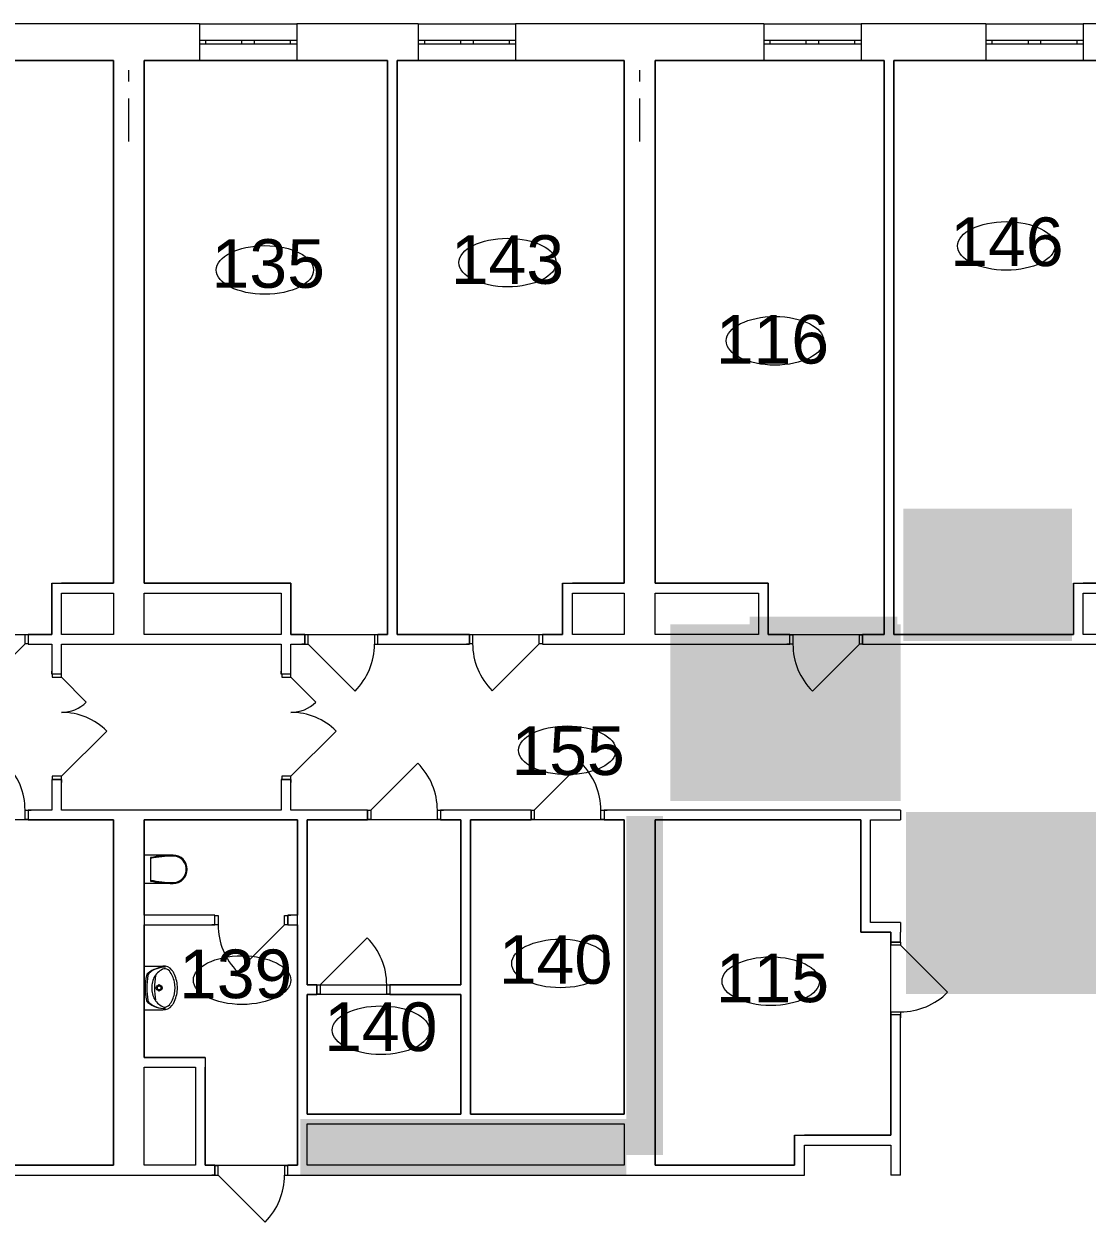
# Model space of a CAD drawing. Header units: millimetres. Extents: x 69565 to 169164, y 19942 to 91237.
# Drawn here: x 93493 to 106604, y 34494 to 49274 of the extents above; entities that cross this region are included whole.
import ezdxf

# ---------------------------------------------------------------- set-up
doc = ezdxf.new("R2010")
doc.units = ezdxf.units.MM
doc.header["$MEASUREMENT"] = 0
doc.linetypes.add('Штрих-Штриховая', pattern=[1093.611073, 529.166651, -211.666656, 141.111112, -211.666656])
doc.layers.add('AI_DOORS', color=1, linetype='Continuous')
doc.layers.add('AI_WALLS', color=9, linetype='Continuous')
doc.layers.add('Новый_Новый_0_Ном._пера__255_Ном._пера__255', color=255, linetype='Continuous', lineweight=18)
doc.layers.add('Новый_Новый_0_Ном._пера__7_Ном._пера__7', color=7, linetype='Continuous', lineweight=18)
doc.styles.add('СГЕНЕРИР_СТИЛЬ_1', font='Arial.ttf')

msp = doc.modelspace()

# ---------------------------------------------------------------- hatches: boundary and pattern name
at = {"layer": 'AI_DOORS'}
h = msp.add_hatch(color=1, dxfattribs=at)
h.dxf.hatch_style = 1
h.paths.add_polyline_path([(104336.9, 43295.1), (106417.6, 43295.1), (106417.6, 41660.8), (104336.9, 41660.8)])
h = msp.add_hatch(color=1, dxfattribs=at)
h.dxf.hatch_style = 1
h.paths.add_polyline_path([(101464.4, 41865.9), (104305.8, 41865.9), (104305.8, 39690), (101464.4, 39690)])
h = msp.add_hatch(color=1, dxfattribs=at)
h.dxf.hatch_style = 1
h.paths.add_polyline_path([(102443.2, 41961.7), (104263.8, 41961.7), (104263.8, 39916.6), (102443.2, 39916.6)])
h = msp.add_hatch(color=1, dxfattribs=at)
h.dxf.hatch_style = 1
h.paths.add_polyline_path([(104372, 39551.8), (107348.7, 39551.8), (107348.7, 37308.9), (104372, 37308.9)])
at = {"layer": 'AI_WALLS'}
h = msp.add_hatch(color=9, dxfattribs=at)
h.dxf.hatch_style = 1
h.paths.add_polyline_path([(100922.5, 39503.1), (101374.5, 39503.1), (101374.5, 35321.6), (100922.5, 35321.6)])
h = msp.add_hatch(color=9, dxfattribs=at)
h.dxf.hatch_style = 1
h.paths.add_polyline_path([(96900.9, 35765.2), (100921.4, 35765.2), (100921.4, 35064.5), (96900.9, 35064.5)])

# ---------------------------------------------------------------- linework, layer by layer
at = {"layer": 'Новый_Новый_0_Ном._пера__255_Ном._пера__255', "color": 255, "linetype": 'Continuous', "lineweight": 18, "flags": 128}
for points in [[(90776.3, 48823.8), (90776.3, 44379.5), (92396.3, 44379.5), (92396.3, 41743.8), (93836.3, 41743.8), (93836.3, 42373.8), (94596.3, 42373.8), (94596.3, 48823.8)], [(94976.3, 48823.8), (94976.3, 42373.8), (96786, 42373.8), (96786, 41743.8), (97975.8, 41743.8), (97975.8, 48823.8)], [(98095.8, 48823.8), (98095.8, 41743.8), (100136.3, 41743.8), (100136.3, 42373.8), (100896.3, 42373.8), (100896.3, 48823.8)], [(104101.5, 41743.8), (104101.5, 48823.8), (101276.3, 48823.8), (101276.3, 42373.8), (102671, 42373.8), (102671, 41743.8)], [(107196.3, 42373.8), (107196.3, 45803.8), (107196.3, 48823.8), (104221.5, 48823.8), (104221.5, 41743.8), (106436.3, 41743.8), (106436.3, 42373.8)], [(90776.3, 39453.8), (90776.3, 35823.8), (92086.3, 35823.8), (92086.3, 35193.8), (94596.3, 35193.8), (94596.3, 39453.8)], [(94976.3, 39453.8), (94976.3, 36524.6), (95726.3, 36524.6), (95726.3, 35193.8), (96866.3, 35193.8), (96866.3, 39453.8)], [(98881.3, 37421.2), (98881.3, 39453.8), (96986.3, 39453.8), (96986.3, 37421.2)], [(99001.3, 39453.8), (99001.3, 35823.8), (100896.3, 35823.8), (100896.3, 39453.8)], [(101276.3, 39453.8), (101276.3, 35193.8), (102997.3, 35193.8), (102997.3, 35563.8), (104184, 35563.8), (104184, 38068.2), (103814, 38068.2), (103814, 39453.8)], [(96986.3, 37301.2), (96986.3, 35823.8), (98881.3, 35823.8), (98881.3, 37301.2)]]:
    msp.add_lwpolyline(points, close=True, dxfattribs=at)
at = {"layer": 'Новый_Новый_0_Ном._пера__7_Ном._пера__7', "color": 7, "linetype": 'Continuous', "lineweight": 18}
for p, q in [((95656.3, 49273.8), (95656.3, 49073.8)), ((95656.3, 49273.8), (96856.3, 49273.8)), ((95656.3, 49273.8), (95656.3, 49073.8)), ((96856.3, 49273.8), (96856.3, 49073.8)), ((96856.3, 49273.8), (96856.3, 49073.8)), ((98356.3, 49273.8), (98356.3, 49073.8)), ((98356.3, 49273.8), (99556.3, 49273.8)), ((98356.3, 49273.8), (98356.3, 49073.8)), ((99556.3, 49273.8), (99556.3, 49073.8)), ((99556.3, 49273.8), (99556.3, 49073.8)), ((102616.3, 49273.8), (102616.3, 49073.8)), ((102616.3, 49273.8), (103816.3, 49273.8)), ((102616.3, 49273.8), (102616.3, 49073.8)), ((103816.3, 49273.8), (103816.3, 49073.8)), ((103816.3, 49273.8), (103816.3, 49073.8)), ((105356.3, 49273.8), (105356.3, 49073.8)), ((105356.3, 49273.8), (106556.3, 49273.8)), ((105356.3, 49273.8), (105356.3, 49073.8)), ((106556.3, 49273.8), (106556.3, 49073.8)), ((106556.3, 49273.8), (106556.3, 49073.8)), ((95656.3, 49073.8), (95656.3, 49023.8)), ((95656.3, 49073.8), (95731.3, 49073.8)), ((95656.3, 49073.8), (95656.3, 49023.8)), ((95656.3, 49073.8), (95656.3, 49023.8)), ((95731.3, 49073.8), (95731.3, 49023.8)), ((95731.3, 49073.8), (96181.3, 49073.8)), ((96181.3, 49023.8), (96181.3, 49073.8)), ((96181.3, 49073.8), (96256.3, 49073.8)), ((96256.3, 49073.8), (96331.3, 49073.8)), ((96331.3, 49073.8), (96331.3, 49023.8)), ((96331.3, 49073.8), (96781.3, 49073.8)), ((96781.3, 49023.8), (96781.3, 49073.8)), ((96781.3, 49073.8), (96856.3, 49073.8)), ((96856.3, 49073.8), (96856.3, 49023.8)), ((96856.3, 49073.8), (96856.3, 49023.8)), ((96856.3, 49073.8), (96856.3, 49023.8)), ((98356.3, 49073.8), (98356.3, 49023.8)), ((98356.3, 49073.8), (98431.3, 49073.8)), ((98356.3, 49073.8), (98356.3, 49023.8)), ((98356.3, 49073.8), (98356.3, 49023.8)), ((98431.3, 49073.8), (98431.3, 49023.8)), ((98431.3, 49073.8), (98881.3, 49073.8)), ((98881.3, 49023.8), (98881.3, 49073.8)), ((98881.3, 49073.8), (98956.3, 49073.8)), ((98956.3, 49073.8), (99031.3, 49073.8)), ((99031.3, 49073.8), (99031.3, 49023.8)), ((99031.3, 49073.8), (99481.3, 49073.8)), ((99481.3, 49023.8), (99481.3, 49073.8)), ((99481.3, 49073.8), (99556.3, 49073.8)), ((99556.3, 49073.8), (99556.3, 49023.8)), ((99556.3, 49073.8), (99556.3, 49023.8)), ((99556.3, 49073.8), (99556.3, 49023.8)), ((102616.3, 49073.8), (102616.3, 49023.8)), ((102616.3, 49073.8), (102691.3, 49073.8)), ((102616.3, 49073.8), (102616.3, 49023.8)), ((102616.3, 49073.8), (102616.3, 49023.8)), ((102691.3, 49073.8), (102691.3, 49023.8)), ((102691.3, 49073.8), (103141.3, 49073.8)), ((103141.3, 49023.8), (103141.3, 49073.8)), ((103141.3, 49073.8), (103216.3, 49073.8)), ((103216.3, 49073.8), (103291.3, 49073.8)), ((103291.3, 49073.8), (103291.3, 49023.8)), ((103291.3, 49073.8), (103741.3, 49073.8)), ((103741.3, 49023.8), (103741.3, 49073.8)), ((103741.3, 49073.8), (103816.3, 49073.8)), ((103816.3, 49073.8), (103816.3, 49023.8)), ((103816.3, 49073.8), (103816.3, 49023.8)), ((103816.3, 49073.8), (103816.3, 49023.8)), ((105356.3, 49073.8), (105356.3, 49023.8)), ((105356.3, 49073.8), (105431.3, 49073.8)), ((105356.3, 49073.8), (105356.3, 49023.8)), ((105356.3, 49073.8), (105356.3, 49023.8)), ((105431.3, 49073.8), (105431.3, 49023.8)), ((105431.3, 49073.8), (105881.3, 49073.8)), ((105881.3, 49023.8), (105881.3, 49073.8)), ((105881.3, 49073.8), (105956.3, 49073.8)), ((105956.3, 49073.8), (106031.3, 49073.8)), ((106031.3, 49073.8), (106031.3, 49023.8)), ((106031.3, 49073.8), (106481.3, 49073.8)), ((106481.3, 49023.8), (106481.3, 49073.8)), ((106481.3, 49073.8), (106556.3, 49073.8)), ((106556.3, 49073.8), (106556.3, 49023.8)), ((106556.3, 49073.8), (106556.3, 49023.8)), ((106556.3, 49073.8), (106556.3, 49023.8)), ((95656.3, 49023.8), (95656.3, 48823.8)), ((95731.3, 49023.8), (95656.3, 49023.8)), ((95656.3, 49023.8), (95656.3, 48823.8)), ((96181.3, 49023.8), (95731.3, 49023.8)), ((96256.3, 49023.8), (96181.3, 49023.8)), ((96331.3, 49023.8), (96256.3, 49023.8)), ((96781.3, 49023.8), (96331.3, 49023.8)), ((96856.3, 49023.8), (96781.3, 49023.8)), ((96856.3, 49023.8), (96856.3, 48823.8)), ((96856.3, 49023.8), (96856.3, 48823.8)), ((98356.3, 49023.8), (98356.3, 48823.8)), ((98431.3, 49023.8), (98356.3, 49023.8)), ((98356.3, 49023.8), (98356.3, 48823.8)), ((98881.3, 49023.8), (98431.3, 49023.8)), ((98956.3, 49023.8), (98881.3, 49023.8)), ((99031.3, 49023.8), (98956.3, 49023.8)), ((99481.3, 49023.8), (99031.3, 49023.8)), ((99556.3, 49023.8), (99481.3, 49023.8)), ((99556.3, 49023.8), (99556.3, 48823.8)), ((99556.3, 49023.8), (99556.3, 48823.8)), ((102616.3, 49023.8), (102616.3, 48823.8)), ((102691.3, 49023.8), (102616.3, 49023.8)), ((102616.3, 49023.8), (102616.3, 48823.8)), ((103141.3, 49023.8), (102691.3, 49023.8)), ((103216.3, 49023.8), (103141.3, 49023.8)), ((103291.3, 49023.8), (103216.3, 49023.8)), ((103741.3, 49023.8), (103291.3, 49023.8)), ((103816.3, 49023.8), (103741.3, 49023.8)), ((103816.3, 49023.8), (103816.3, 48823.8)), ((103816.3, 49023.8), (103816.3, 48823.8)), ((105356.3, 49023.8), (105356.3, 48823.8)), ((105431.3, 49023.8), (105356.3, 49023.8)), ((105356.3, 49023.8), (105356.3, 48823.8)), ((105881.3, 49023.8), (105431.3, 49023.8)), ((105956.3, 49023.8), (105881.3, 49023.8)), ((106031.3, 49023.8), (105956.3, 49023.8)), ((106481.3, 49023.8), (106031.3, 49023.8)), ((106556.3, 49023.8), (106481.3, 49023.8)), ((106556.3, 49023.8), (106556.3, 48823.8)), ((106556.3, 49023.8), (106556.3, 48823.8)), ((95656.3, 48823.8), (96856.3, 48823.8)), ((98356.3, 48823.8), (99556.3, 48823.8)), ((102616.3, 48823.8), (103816.3, 48823.8)), ((105356.3, 48823.8), (106556.3, 48823.8)), ((93506.3, 41628.8), (93506.3, 41743.8)), ((93506.3, 41743.8), (93546.3, 41743.8)), ((93546.3, 41743.8), (93583.3, 41743.8)), ((93546.3, 41743.8), (93546.3, 41628.8)), ((93546.3, 41743.8), (93546.3, 41628.8)), ((93546.3, 41743.8), (93546.3, 41628.8)), ((93546.3, 41743.8), (93546.3, 41628.8)), ((93546.3, 41743.8), (93583.3, 41743.8)), ((93546.3, 41743.8), (93583.3, 41743.8)), ((96955.8, 41743.8), (96918.8, 41743.8)), ((96955.8, 41743.8), (96918.8, 41743.8)), ((96955.8, 41743.8), (96918.8, 41743.8)), ((96955.8, 41738.8), (96955.8, 41743.8)), ((96955.8, 41738.8), (96955.8, 41743.8)), ((96955.8, 41738.8), (96955.8, 41743.8)), ((96955.8, 41623.8), (96955.8, 41738.8)), ((96995.8, 41738.8), (96955.8, 41738.8)), ((96955.8, 41738.8), (96955.8, 41623.8)), ((96955.8, 41623.8), (96955.8, 41738.8)), ((96955.8, 41623.8), (96955.8, 41738.8)), ((96995.8, 41623.8), (96995.8, 41738.8)), ((97855.8, 41738.8), (97815.8, 41738.8)), ((97815.8, 41738.8), (97815.8, 41623.8)), ((97855.8, 41743.8), (97892.8, 41743.8)), ((97855.8, 41738.8), (97855.8, 41743.8)), ((97855.8, 41738.8), (97855.8, 41743.8)), ((97855.8, 41738.8), (97855.8, 41743.8)), ((97855.8, 41743.8), (97892.8, 41743.8)), ((97855.8, 41743.8), (97892.8, 41743.8)), ((97855.8, 41623.8), (97855.8, 41738.8)), ((97855.8, 41623.8), (97855.8, 41738.8)), ((97855.8, 41623.8), (97855.8, 41738.8)), ((97855.8, 41623.8), (97855.8, 41738.8)), ((98986.3, 41743.8), (98949.3, 41743.8)), ((98986.3, 41743.8), (98949.3, 41743.8)), ((98986.3, 41743.8), (98949.3, 41743.8)), ((98986.3, 41743.8), (98986.3, 41628.8)), ((98986.3, 41743.8), (99026.3, 41743.8)), ((98986.3, 41628.8), (98986.3, 41743.8)), ((98986.3, 41743.8), (98986.3, 41628.8)), ((98986.3, 41743.8), (98986.3, 41628.8)), ((99026.3, 41743.8), (99026.3, 41628.8)), ((99846.3, 41628.8), (99846.3, 41743.8)), ((99846.3, 41743.8), (99886.3, 41743.8)), ((99886.3, 41743.8), (99923.3, 41743.8)), ((99886.3, 41743.8), (99886.3, 41628.8)), ((99886.3, 41743.8), (99886.3, 41628.8)), ((99886.3, 41743.8), (99886.3, 41628.8)), ((99886.3, 41743.8), (99886.3, 41628.8)), ((99886.3, 41743.8), (99923.3, 41743.8)), ((99886.3, 41743.8), (99923.3, 41743.8)), ((102936.3, 41743.8), (102899.3, 41743.8)), ((102936.3, 41743.8), (102899.3, 41743.8)), ((102936.3, 41743.8), (102899.3, 41743.8)), ((102936.3, 41738.8), (102936.3, 41743.8)), ((102936.3, 41738.8), (102936.3, 41743.8)), ((102936.3, 41738.8), (102936.3, 41743.8)), ((102936.3, 41623.8), (102936.3, 41738.8)), ((102936.3, 41738.8), (102976.3, 41738.8)), ((102936.3, 41623.8), (102936.3, 41738.8)), ((102936.3, 41623.8), (102936.3, 41738.8)), ((102936.3, 41623.8), (102936.3, 41738.8)), ((102976.3, 41738.8), (102976.3, 41623.8)), ((103796.3, 41623.8), (103796.3, 41738.8)), ((103796.3, 41738.8), (103836.3, 41738.8)), ((103836.3, 41743.8), (103873.3, 41743.8)), ((103836.3, 41738.8), (103836.3, 41743.8)), ((103836.3, 41738.8), (103836.3, 41743.8)), ((103836.3, 41738.8), (103836.3, 41743.8)), ((103836.3, 41743.8), (103873.3, 41743.8)), ((103836.3, 41743.8), (103873.3, 41743.8)), ((103836.3, 41623.8), (103836.3, 41738.8)), ((103836.3, 41738.8), (103836.3, 41623.8)), ((103836.3, 41623.8), (103836.3, 41738.8)), ((103836.3, 41623.8), (103836.3, 41738.8)), ((93506.3, 41628.8), (92926.5, 41049)), ((93546.3, 41628.8), (93506.3, 41628.8)), ((93546.3, 41628.8), (93546.3, 41623.8)), ((93546.3, 41628.8), (93546.3, 41623.8)), ((93546.3, 41628.8), (93546.3, 41623.8)), ((93546.3, 41623.8), (93583.3, 41623.8)), ((93546.3, 41623.8), (93583.3, 41623.8)), ((93546.3, 41623.8), (93583.3, 41623.8)), ((96955.8, 41623.8), (96918.8, 41623.8)), ((96955.8, 41623.8), (96918.8, 41623.8)), ((96955.8, 41623.8), (96918.8, 41623.8)), ((96955.8, 41623.8), (96995.8, 41623.8)), ((96995.8, 41623.8), (97575.6, 41044)), ((97815.8, 41623.8), (97855.8, 41623.8)), ((97855.8, 41623.8), (97892.8, 41623.8)), ((97855.8, 41623.8), (97892.8, 41623.8)), ((97855.8, 41623.8), (97892.8, 41623.8)), ((98986.3, 41623.8), (98949.3, 41623.8)), ((98986.3, 41623.8), (98949.3, 41623.8)), ((98986.3, 41623.8), (98949.3, 41623.8)), ((98986.3, 41628.8), (98986.3, 41623.8)), ((99026.3, 41628.8), (98986.3, 41628.8)), ((98986.3, 41628.8), (98986.3, 41623.8)), ((98986.3, 41628.8), (98986.3, 41623.8)), ((99846.3, 41628.8), (99266.5, 41049)), ((99886.3, 41628.8), (99846.3, 41628.8)), ((99886.3, 41628.8), (99886.3, 41623.8)), ((99886.3, 41628.8), (99886.3, 41623.8)), ((99886.3, 41628.8), (99886.3, 41623.8)), ((99886.3, 41623.8), (99923.3, 41623.8)), ((99886.3, 41623.8), (99923.3, 41623.8)), ((99886.3, 41623.8), (99923.3, 41623.8)), ((102936.3, 41623.8), (102899.3, 41623.8)), ((102936.3, 41623.8), (102899.3, 41623.8)), ((102936.3, 41623.8), (102899.3, 41623.8)), ((102976.3, 41623.8), (102936.3, 41623.8)), ((103796.3, 41623.8), (103216.4, 41044)), ((103836.3, 41623.8), (103796.3, 41623.8)), ((103836.3, 41623.8), (103873.3, 41623.8)), ((103836.3, 41623.8), (103873.3, 41623.8)), ((103836.3, 41623.8), (103873.3, 41623.8)), ((93836.3, 41253.8), (93836.3, 41290.8)), ((93836.3, 41253.8), (93836.3, 41290.8)), ((93836.3, 41253.8), (93836.3, 41290.8)), ((93841.3, 41253.8), (93836.3, 41253.8)), ((93841.3, 41253.8), (93836.3, 41253.8)), ((93841.3, 41253.8), (93836.3, 41253.8)), ((93956.3, 41253.8), (93841.3, 41253.8)), ((93841.3, 41253.8), (93841.3, 41213.8)), ((93956.3, 41253.8), (93841.3, 41253.8)), ((93956.3, 41253.8), (93841.3, 41253.8)), ((93956.3, 41253.8), (93841.3, 41253.8)), ((93956.3, 41253.8), (93956.3, 41290.8)), ((93956.3, 41253.8), (93956.3, 41290.8)), ((93956.3, 41253.8), (93956.3, 41290.8)), ((93956.3, 41213.8), (93956.3, 41253.8)), ((96666, 41253.8), (96666, 41290.8)), ((96666, 41253.8), (96666, 41290.8)), ((96666, 41253.8), (96666, 41290.8)), ((96671, 41253.8), (96666, 41253.8)), ((96671, 41253.8), (96666, 41253.8)), ((96671, 41253.8), (96666, 41253.8)), ((96786, 41253.8), (96671, 41253.8)), ((96671, 41253.8), (96671, 41213.8)), ((96786, 41253.8), (96671, 41253.8)), ((96786, 41253.8), (96671, 41253.8)), ((96786, 41253.8), (96671, 41253.8)), ((96786, 41253.8), (96786, 41290.8)), ((96786, 41253.8), (96786, 41290.8)), ((96786, 41253.8), (96786, 41290.8)), ((96786, 41213.8), (96786, 41253.8)), ((93841.3, 41213.8), (93956.3, 41213.8)), ((93956.3, 41213.8), (94261.8, 40908.4)), ((96671, 41213.8), (96786, 41213.8)), ((96786, 41213.8), (97091.4, 40908.4)), ((93956.3, 39993.8), (94513.5, 40551)), ((96786, 39993.8), (97343.2, 40551)), ((97771.3, 39573.8), (98351.1, 40153.7)), ((99786.3, 39573.8), (100366.1, 40153.7)), ((93836.3, 39953.8), (93836.3, 39916.8)), ((93841.3, 39953.8), (93836.3, 39953.8)), ((93841.3, 39953.8), (93836.3, 39953.8)), ((93841.3, 39953.8), (93836.3, 39953.8)), ((93836.3, 39953.8), (93836.3, 39916.8)), ((93836.3, 39953.8), (93836.3, 39916.8)), ((93956.3, 39993.8), (93841.3, 39993.8)), ((93841.3, 39993.8), (93841.3, 39953.8)), ((93956.3, 39953.8), (93841.3, 39953.8)), ((93841.3, 39953.8), (93956.3, 39953.8)), ((93956.3, 39953.8), (93841.3, 39953.8)), ((93956.3, 39953.8), (93841.3, 39953.8)), ((93956.3, 39953.8), (93956.3, 39993.8)), ((93956.3, 39953.8), (93956.3, 39916.8)), ((93956.3, 39953.8), (93956.3, 39916.8)), ((93956.3, 39953.8), (93956.3, 39916.8)), ((96666, 39953.8), (96666, 39916.8)), ((96671, 39953.8), (96666, 39953.8)), ((96671, 39953.8), (96666, 39953.8)), ((96671, 39953.8), (96666, 39953.8)), ((96666, 39953.8), (96666, 39916.8)), ((96666, 39953.8), (96666, 39916.8)), ((96786, 39993.8), (96671, 39993.8)), ((96671, 39993.8), (96671, 39953.8)), ((96786, 39953.8), (96671, 39953.8)), ((96671, 39953.8), (96786, 39953.8)), ((96786, 39953.8), (96671, 39953.8)), ((96786, 39953.8), (96671, 39953.8)), ((96786, 39953.8), (96786, 39993.8)), ((96786, 39953.8), (96786, 39916.8)), ((96786, 39953.8), (96786, 39916.8)), ((96786, 39953.8), (96786, 39916.8)), ((93506.3, 39458.8), (93506.3, 39573.8)), ((93506.3, 39573.8), (93546.3, 39573.8)), ((93546.3, 39573.8), (93583.3, 39573.8)), ((93546.3, 39573.8), (93546.3, 39458.8)), ((93546.3, 39573.8), (93546.3, 39458.8)), ((93546.3, 39573.8), (93546.3, 39458.8)), ((93546.3, 39573.8), (93546.3, 39458.8)), ((93546.3, 39573.8), (93583.3, 39573.8)), ((93546.3, 39573.8), (93583.3, 39573.8)), ((97731.3, 39573.8), (97694.3, 39573.8)), ((97731.3, 39573.8), (97694.3, 39573.8)), ((97731.3, 39573.8), (97694.3, 39573.8)), ((97731.3, 39573.8), (97731.3, 39458.8)), ((97731.3, 39573.8), (97771.3, 39573.8)), ((97731.3, 39458.8), (97731.3, 39573.8)), ((97731.3, 39573.8), (97731.3, 39458.8)), ((97731.3, 39573.8), (97731.3, 39458.8)), ((97771.3, 39573.8), (97771.3, 39458.8)), ((98591.3, 39458.8), (98591.3, 39573.8)), ((98591.3, 39573.8), (98631.3, 39573.8)), ((98631.3, 39573.8), (98668.3, 39573.8)), ((98631.3, 39573.8), (98631.3, 39458.8)), ((98631.3, 39573.8), (98631.3, 39458.8)), ((98631.3, 39573.8), (98631.3, 39458.8)), ((98631.3, 39573.8), (98631.3, 39458.8)), ((98631.3, 39573.8), (98668.3, 39573.8)), ((98631.3, 39573.8), (98668.3, 39573.8)), ((99746.3, 39573.8), (99709.3, 39573.8)), ((99746.3, 39573.8), (99709.3, 39573.8)), ((99746.3, 39573.8), (99709.3, 39573.8)), ((99746.3, 39573.8), (99746.3, 39458.8)), ((99746.3, 39573.8), (99786.3, 39573.8)), ((99746.3, 39458.8), (99746.3, 39573.8)), ((99746.3, 39573.8), (99746.3, 39458.8)), ((99746.3, 39573.8), (99746.3, 39458.8)), ((99786.3, 39573.8), (99786.3, 39458.8)), ((100606.3, 39458.8), (100606.3, 39573.8)), ((100606.3, 39573.8), (100646.3, 39573.8)), ((100646.3, 39573.8), (100683.3, 39573.8)), ((100646.3, 39573.8), (100646.3, 39458.8)), ((100646.3, 39573.8), (100646.3, 39458.8)), ((100646.3, 39573.8), (100646.3, 39458.8)), ((100646.3, 39573.8), (100646.3, 39458.8)), ((100646.3, 39573.8), (100683.3, 39573.8)), ((100646.3, 39573.8), (100683.3, 39573.8)), ((93546.3, 39458.8), (93506.3, 39458.8)), ((93546.3, 39458.8), (93546.3, 39453.8)), ((93546.3, 39458.8), (93546.3, 39453.8)), ((93546.3, 39458.8), (93546.3, 39453.8)), ((93546.3, 39453.8), (93583.3, 39453.8)), ((93546.3, 39453.8), (93583.3, 39453.8)), ((93546.3, 39453.8), (93583.3, 39453.8)), ((97731.3, 39453.8), (97694.3, 39453.8)), ((97731.3, 39453.8), (97694.3, 39453.8)), ((97731.3, 39453.8), (97694.3, 39453.8)), ((97731.3, 39458.8), (97731.3, 39453.8)), ((97771.3, 39458.8), (97731.3, 39458.8)), ((97731.3, 39458.8), (97731.3, 39453.8)), ((97731.3, 39458.8), (97731.3, 39453.8)), ((98631.3, 39458.8), (98591.3, 39458.8)), ((98631.3, 39458.8), (98631.3, 39453.8)), ((98631.3, 39458.8), (98631.3, 39453.8)), ((98631.3, 39458.8), (98631.3, 39453.8)), ((98631.3, 39453.8), (98668.3, 39453.8)), ((98631.3, 39453.8), (98668.3, 39453.8)), ((98631.3, 39453.8), (98668.3, 39453.8)), ((99746.3, 39453.8), (99709.3, 39453.8)), ((99746.3, 39453.8), (99709.3, 39453.8)), ((99746.3, 39453.8), (99709.3, 39453.8)), ((99746.3, 39458.8), (99746.3, 39453.8)), ((99786.3, 39458.8), (99746.3, 39458.8)), ((99746.3, 39458.8), (99746.3, 39453.8)), ((99746.3, 39458.8), (99746.3, 39453.8)), ((100646.3, 39458.8), (100606.3, 39458.8)), ((100646.3, 39458.8), (100646.3, 39453.8)), ((100646.3, 39458.8), (100646.3, 39453.8)), ((100646.3, 39458.8), (100646.3, 39453.8)), ((100646.3, 39453.8), (100683.3, 39453.8)), ((100646.3, 39453.8), (100683.3, 39453.8)), ((100646.3, 39453.8), (100683.3, 39453.8)), ((94976.3, 38670.5), (94976.3, 39020.5)), ((95332.4, 39020.5), (94976.3, 39020.5)), ((95054.1, 38990.3), (95054.1, 38700.7)), ((95332.4, 38670.5), (94976.3, 38670.5)), ((95846.3, 38280.4), (95809.3, 38280.4)), ((95846.3, 38280.4), (95809.3, 38280.4)), ((95846.3, 38280.4), (95809.3, 38280.4)), ((95846.3, 38275.4), (95846.3, 38280.4)), ((95846.3, 38275.4), (95846.3, 38280.4)), ((95846.3, 38275.4), (95846.3, 38280.4)), ((96746.3, 38280.4), (96783.3, 38280.4)), ((96746.3, 38275.4), (96746.3, 38280.4)), ((96746.3, 38275.4), (96746.3, 38280.4)), ((96746.3, 38275.4), (96746.3, 38280.4)), ((96746.3, 38280.4), (96783.3, 38280.4)), ((96746.3, 38280.4), (96783.3, 38280.4)), ((95846.3, 38160.4), (95809.3, 38160.4)), ((95846.3, 38160.4), (95809.3, 38160.4)), ((95846.3, 38160.4), (95809.3, 38160.4)), ((95846.3, 38160.4), (95846.3, 38275.4)), ((95846.3, 38275.4), (95886.3, 38275.4)), ((95846.3, 38160.4), (95846.3, 38275.4)), ((95846.3, 38160.4), (95846.3, 38275.4)), ((95846.3, 38160.4), (95846.3, 38275.4)), ((95886.3, 38160.4), (95846.3, 38160.4)), ((95886.3, 38275.4), (95886.3, 38160.4)), ((96706.3, 38160.4), (96126.5, 37580.6)), ((96706.3, 38160.4), (96706.3, 38275.4)), ((96706.3, 38275.4), (96746.3, 38275.4)), ((96746.3, 38160.4), (96706.3, 38160.4)), ((96746.3, 38160.4), (96746.3, 38275.4)), ((96746.3, 38275.4), (96746.3, 38160.4)), ((96746.3, 38160.4), (96746.3, 38275.4)), ((96746.3, 38160.4), (96746.3, 38275.4)), ((96746.3, 38160.4), (96783.3, 38160.4)), ((96746.3, 38160.4), (96783.3, 38160.4)), ((96746.3, 38160.4), (96783.3, 38160.4)), ((97146.3, 37421.2), (97726.1, 38001.1)), ((104184, 37948.2), (104184, 37985.2)), ((104184, 37948.2), (104184, 37985.2)), ((104184, 37948.2), (104184, 37985.2)), ((104304, 37948.2), (104304, 37985.2)), ((104304, 37948.2), (104304, 37985.2)), ((104304, 37948.2), (104304, 37985.2)), ((104189, 37948.2), (104184, 37948.2)), ((104189, 37948.2), (104184, 37948.2)), ((104189, 37948.2), (104184, 37948.2)), ((104304, 37948.2), (104189, 37948.2)), ((104189, 37908.2), (104189, 37948.2)), ((104189, 37948.2), (104304, 37948.2)), ((104304, 37948.2), (104189, 37948.2)), ((104304, 37948.2), (104189, 37948.2)), ((104304, 37908.2), (104189, 37908.2)), ((104304, 37948.2), (104304, 37908.2)), ((104304, 37908.2), (104883.9, 37328.4)), ((94976.3, 37652.4), (94976.3, 37112.4)), ((94976.3, 37652.4), (95204.8, 37652.4)), ((94976.3, 37297.3), (94976.3, 37467.5)), ((95159.6, 37399.2), (95159.6, 37428)), ((97106.3, 37421.2), (97069.3, 37421.2)), ((97106.3, 37421.2), (97069.3, 37421.2)), ((97106.3, 37421.2), (97069.3, 37421.2)), ((97106.3, 37421.2), (97106.3, 37306.2)), ((97106.3, 37421.2), (97146.3, 37421.2)), ((97106.3, 37306.2), (97106.3, 37421.2)), ((97106.3, 37421.2), (97106.3, 37306.2)), ((97106.3, 37421.2), (97106.3, 37306.2)), ((97146.3, 37421.2), (97146.3, 37306.2)), ((97966.3, 37306.2), (97966.3, 37421.2)), ((97966.3, 37421.2), (98006.3, 37421.2)), ((98006.3, 37421.2), (98043.3, 37421.2)), ((98006.3, 37421.2), (98006.3, 37306.2)), ((98006.3, 37421.2), (98006.3, 37306.2)), ((98006.3, 37421.2), (98006.3, 37306.2)), ((98006.3, 37421.2), (98006.3, 37306.2)), ((98006.3, 37421.2), (98043.3, 37421.2)), ((98006.3, 37421.2), (98043.3, 37421.2)), ((95114.2, 37382.5), (95143, 37382.5)), ((95159.6, 37337), (95159.6, 37365.8)), ((95176.3, 37382.5), (95205.1, 37382.5)), ((97106.3, 37301.2), (97069.3, 37301.2)), ((97106.3, 37301.2), (97069.3, 37301.2)), ((97106.3, 37301.2), (97069.3, 37301.2)), ((97106.3, 37306.2), (97106.3, 37301.2)), ((97146.3, 37306.2), (97106.3, 37306.2)), ((97106.3, 37306.2), (97106.3, 37301.2)), ((97106.3, 37306.2), (97106.3, 37301.2)), ((98006.3, 37306.2), (97966.3, 37306.2)), ((98006.3, 37306.2), (98006.3, 37301.2)), ((98006.3, 37306.2), (98006.3, 37301.2)), ((98006.3, 37306.2), (98006.3, 37301.2)), ((98006.3, 37301.2), (98043.3, 37301.2)), ((98006.3, 37301.2), (98043.3, 37301.2)), ((98006.3, 37301.2), (98043.3, 37301.2)), ((94976.3, 37112.4), (95204.8, 37112.4)), ((104184, 37048.2), (104184, 37011.2)), ((104189, 37048.2), (104184, 37048.2)), ((104189, 37048.2), (104184, 37048.2)), ((104189, 37048.2), (104184, 37048.2)), ((104184, 37048.2), (104184, 37011.2)), ((104184, 37048.2), (104184, 37011.2)), ((104189, 37048.2), (104189, 37088.2)), ((104189, 37088.2), (104304, 37088.2)), ((104304, 37048.2), (104189, 37048.2)), ((104304, 37048.2), (104189, 37048.2)), ((104304, 37048.2), (104189, 37048.2)), ((104304, 37048.2), (104189, 37048.2)), ((104304, 37088.2), (104304, 37048.2)), ((104304, 37048.2), (104304, 37011.2)), ((104304, 37048.2), (104304, 37011.2)), ((104304, 37048.2), (104304, 37011.2)), ((95846.3, 35193.8), (95809.3, 35193.8)), ((95846.3, 35193.8), (95809.3, 35193.8)), ((95846.3, 35193.8), (95809.3, 35193.8)), ((95846.3, 35188.8), (95846.3, 35193.8)), ((95846.3, 35188.8), (95846.3, 35193.8)), ((95846.3, 35188.8), (95846.3, 35193.8)), ((95846.3, 35073.8), (95846.3, 35188.8)), ((95886.3, 35188.8), (95846.3, 35188.8)), ((95846.3, 35188.8), (95846.3, 35073.8)), ((95846.3, 35073.8), (95846.3, 35188.8)), ((95846.3, 35073.8), (95846.3, 35188.8)), ((95886.3, 35073.8), (95886.3, 35188.8)), ((96746.3, 35188.8), (96706.3, 35188.8)), ((96706.3, 35188.8), (96706.3, 35073.8)), ((96746.3, 35193.8), (96783.3, 35193.8)), ((96746.3, 35188.8), (96746.3, 35193.8)), ((96746.3, 35188.8), (96746.3, 35193.8)), ((96746.3, 35188.8), (96746.3, 35193.8)), ((96746.3, 35193.8), (96783.3, 35193.8)), ((96746.3, 35193.8), (96783.3, 35193.8)), ((96746.3, 35073.8), (96746.3, 35188.8)), ((96746.3, 35073.8), (96746.3, 35188.8)), ((96746.3, 35073.8), (96746.3, 35188.8)), ((96746.3, 35073.8), (96746.3, 35188.8)), ((95846.3, 35073.8), (95809.3, 35073.8)), ((95846.3, 35073.8), (95809.3, 35073.8)), ((95846.3, 35073.8), (95809.3, 35073.8)), ((95846.3, 35073.8), (95886.3, 35073.8)), ((95886.3, 35073.8), (96466.1, 34494)), ((96706.3, 35073.8), (96746.3, 35073.8)), ((96746.3, 35073.8), (96783.3, 35073.8)), ((96746.3, 35073.8), (96783.3, 35073.8)), ((96746.3, 35073.8), (96783.3, 35073.8))]:
    msp.add_line(p, q, dxfattribs=at)
at = {"layer": 'Новый_Новый_0_Ном._пера__7_Ном._пера__7', "color": 7, "linetype": 'Штрих-Штриховая', "lineweight": 18}
for p, q in [((94786.3, 47823.8), (94786.3, 48823.8)), ((94786.3, 47823.8), (94786.3, 48823.8)), ((94786.3, 47823.8), (94786.3, 48823.8)), ((94786.3, 47823.8), (94786.3, 48823.8)), ((94786.3, 47823.8), (94786.3, 48823.8)), ((94786.3, 47823.8), (94786.3, 48823.8)), ((101086.3, 47823.8), (101086.3, 48823.8)), ((101086.3, 47823.8), (101086.3, 48823.8)), ((101086.3, 47823.8), (101086.3, 48823.8)), ((101086.3, 47823.8), (101086.3, 48823.8)), ((101086.3, 47823.8), (101086.3, 48823.8)), ((101086.3, 47823.8), (101086.3, 48823.8))]:
    msp.add_line(p, q, dxfattribs=at)
at = {"layer": 'Новый_Новый_0_Ном._пера__7_Ном._пера__7', "color": 7, "linetype": 'Continuous', "lineweight": 18}
for points in [[(95656.3, 49273.8), (92756.3, 49273.8)], [(98356.3, 49273.8), (96856.3, 49273.8)], [(102616.3, 49273.8), (99556.3, 49273.8)], [(105356.3, 49273.8), (103816.3, 49273.8)], [(107196.3, 49273.8), (106556.3, 49273.8)], [(92756.3, 48823.8), (94596.3, 48823.8)], [(94596.3, 48823.8), (94596.3, 42373.8)], [(94976.3, 48823.8), (95656.3, 48823.8)], [(94976.3, 42373.8), (94976.3, 48823.8)], [(96856.3, 48823.8), (97975.8, 48823.8)], [(97975.8, 48823.8), (97975.8, 41743.8)], [(98095.8, 48823.8), (98356.3, 48823.8)], [(98095.8, 41743.8), (98095.8, 48823.8)], [(99556.3, 48823.8), (100896.3, 48823.8)], [(100896.3, 48823.8), (100896.3, 42373.8)], [(101276.3, 48823.8), (102616.3, 48823.8)], [(101276.3, 42373.8), (101276.3, 48823.8)], [(103816.3, 48823.8), (104101.5, 48823.8)], [(104101.5, 48823.8), (104101.5, 41743.8)], [(104221.5, 48823.8), (105356.3, 48823.8)], [(104221.5, 41743.8), (104221.5, 48823.8)], [(106556.3, 48823.8), (107196.3, 48823.8)], [(93836.3, 42373.8), (93956.3, 42373.8)], [(93836.3, 42373.8), (93836.3, 41743.8)], [(94596.3, 42373.8), (93956.3, 42373.8)], [(96666, 42373.8), (94976.3, 42373.8)], [(96786, 42373.8), (96666, 42373.8)], [(96786, 41743.8), (96786, 42373.8)], [(100136.3, 42373.8), (100256.3, 42373.8)], [(100136.3, 42373.8), (100136.3, 41743.8)], [(100896.3, 42373.8), (100256.3, 42373.8)], [(102551, 42373.8), (101276.3, 42373.8)], [(102671, 42373.8), (102551, 42373.8)], [(102671, 41743.8), (102671, 42373.8)], [(106436.3, 42373.8), (106556.3, 42373.8)], [(106436.3, 42373.8), (106436.3, 41743.8)], [(107196.3, 42373.8), (106556.3, 42373.8)], [(93956.3, 41743.8), (93956.3, 42253.8)], [(93956.3, 42253.8), (94596.3, 42253.8)], [(94596.3, 42253.8), (94596.3, 41743.8)], [(94976.3, 41743.8), (94976.3, 42253.8)], [(94976.3, 42253.8), (96666, 42253.8)], [(96666, 42253.8), (96666, 41743.8)], [(100256.3, 41743.8), (100256.3, 42253.8)], [(100256.3, 42253.8), (100896.3, 42253.8)], [(100896.3, 42253.8), (100896.3, 41743.8)], [(101276.3, 41743.8), (101276.3, 42253.8)], [(101276.3, 42253.8), (102551, 42253.8)], [(102551, 42253.8), (102551, 41743.8)], [(106556.3, 41743.8), (106556.3, 42253.8)], [(106556.3, 42253.8), (107196.3, 42253.8)], [(93836.3, 41743.8), (93546.3, 41743.8)], [(94596.3, 41743.8), (93956.3, 41743.8)], [(96666, 41743.8), (94976.3, 41743.8)], [(96955.8, 41743.8), (96786, 41743.8)], [(97975.8, 41743.8), (97855.8, 41743.8)], [(98986.3, 41743.8), (98095.8, 41743.8)], [(100136.3, 41743.8), (99886.3, 41743.8)], [(100896.3, 41743.8), (100256.3, 41743.8)], [(102551, 41743.8), (101276.3, 41743.8)], [(102936.3, 41743.8), (102671, 41743.8)], [(104101.5, 41743.8), (103836.3, 41743.8)], [(106436.3, 41743.8), (104221.5, 41743.8)], [(107196.3, 41743.8), (106556.3, 41743.8)], [(93546.3, 41623.8), (93836.3, 41623.8)], [(93836.3, 41623.8), (93836.3, 41253.8)], [(93956.3, 41623.8), (96666, 41623.8)], [(93956.3, 41253.8), (93956.3, 41623.8)], [(96666, 41623.8), (96666, 41253.8)], [(96786, 41623.8), (96955.8, 41623.8)], [(96786, 41253.8), (96786, 41623.8)], [(97855.8, 41623.8), (98986.3, 41623.8)], [(99886.3, 41623.8), (102936.3, 41623.8)], [(103836.3, 41623.8), (108711, 41623.8)], [(93836.3, 39953.8), (93836.3, 39573.8)], [(93956.3, 39573.8), (93956.3, 39953.8)], [(96666, 39953.8), (96666, 39573.8)], [(96786, 39573.8), (96786, 39953.8)], [(93836.3, 39573.8), (93546.3, 39573.8)], [(96666, 39573.8), (93956.3, 39573.8)], [(97731.3, 39573.8), (96786, 39573.8)], [(99746.3, 39573.8), (98631.3, 39573.8)], [(104304, 39573.8), (100646.3, 39573.8)], [(104304, 39573.8), (104304, 39453.8)], [(93546.3, 39453.8), (94596.3, 39453.8)], [(94596.3, 39453.8), (94596.3, 35193.8)], [(94976.3, 38280.4), (94976.3, 39453.8)], [(94976.3, 39453.8), (96866.3, 39453.8)], [(96866.3, 39453.8), (96866.3, 38280.4)], [(96986.3, 39453.8), (97731.3, 39453.8)], [(96986.3, 37421.2), (96986.3, 39453.8)], [(98631.3, 39453.8), (98881.3, 39453.8)], [(98881.3, 39453.8), (98881.3, 37421.2)], [(99001.3, 39453.8), (99746.3, 39453.8)], [(99001.3, 35823.8), (99001.3, 39453.8)], [(100646.3, 39453.8), (100896.3, 39453.8)], [(100896.3, 39453.8), (100896.3, 35823.8)], [(101276.3, 35193.8), (101276.3, 39453.8)], [(101276.3, 39453.8), (103814, 39453.8)], [(103814, 39453.8), (103814, 38068.2)], [(103934, 38188.2), (103934, 39453.8)], [(103934, 39453.8), (104304, 39453.8)], [(95846.3, 38280.4), (94976.3, 38280.4)], [(96866.3, 38280.4), (96746.3, 38280.4)], [(94976.3, 36524.6), (94976.3, 38160.4)], [(94976.3, 38160.4), (95846.3, 38160.4)], [(96746.3, 38160.4), (96866.3, 38160.4)], [(96866.3, 38160.4), (96866.3, 35193.8)], [(104304, 38188.2), (103934, 38188.2)], [(104304, 38188.2), (104304, 38068.2)], [(103814, 38068.2), (103934, 38068.2)], [(103934, 38068.2), (104184, 38068.2)], [(104184, 38068.2), (104184, 37948.2)], [(104304, 37948.2), (104304, 38068.2)], [(97106.3, 37421.2), (96986.3, 37421.2)], [(98881.3, 37421.2), (98006.3, 37421.2)], [(96986.3, 35823.8), (96986.3, 37301.2)], [(96986.3, 37301.2), (97106.3, 37301.2)], [(98006.3, 37301.2), (98881.3, 37301.2)], [(98881.3, 37301.2), (98881.3, 35823.8)], [(104184, 37048.2), (104184, 35563.8)], [(104304, 35073.8), (104304, 37048.2)], [(95726.3, 36524.6), (94976.3, 36524.6)], [(95726.3, 36524.6), (95726.3, 36404.6)], [(94976.3, 35193.8), (94976.3, 36404.6)], [(94976.3, 36404.6), (95606.3, 36404.6)], [(95606.3, 36404.6), (95606.3, 35193.8)], [(95726.3, 35193.8), (95726.3, 36404.6)], [(98881.3, 35823.8), (96986.3, 35823.8)], [(100896.3, 35823.8), (99001.3, 35823.8)], [(96986.3, 35193.8), (96986.3, 35703.8)], [(96986.3, 35703.8), (100896.3, 35703.8)], [(100896.3, 35703.8), (100896.3, 35193.8)], [(102997.3, 35563.8), (103117.3, 35563.8)], [(102997.3, 35563.8), (102997.3, 35193.8)], [(104184, 35563.8), (103117.3, 35563.8)], [(103117.3, 35193.8), (103117.3, 35443.8)], [(103117.3, 35443.8), (104184, 35443.8)], [(104184, 35443.8), (104184, 35073.8)], [(94596.3, 35193.8), (92086.3, 35193.8)], [(95606.3, 35193.8), (94976.3, 35193.8)], [(95846.3, 35193.8), (95726.3, 35193.8)], [(96866.3, 35193.8), (96746.3, 35193.8)], [(100896.3, 35193.8), (96986.3, 35193.8)], [(102997.3, 35193.8), (101276.3, 35193.8)], [(103117.3, 35073.8), (103117.3, 35193.8)], [(85816.3, 35073.8), (95846.3, 35073.8)], [(96746.3, 35073.8), (103117.3, 35073.8)], [(104304, 35073.8), (104184, 35073.8)]]:
    msp.add_lwpolyline(points, dxfattribs=at)
for radius in [35, 25]:
    msp.add_circle((95159.6, 37382.5), radius, dxfattribs=at)
for centre, radius, start, end in [((96995.8, 41623.8), 820, 315, 0), ((99846.3, 41628.8), 820, 180, 225), ((103796.3, 41623.8), 820, 180, 225), ((93956.3, 41213.8), 432, 270, 315), ((96786, 41213.8), 432, 270, 315), ((93956.3, 39993.8), 788, 45, 90), ((96786, 39993.8), 788, 45, 90), ((92686.3, 39573.8), 820, 0, 45), ((97771.3, 39573.8), 820, 0, 45), ((99786.3, 39573.8), 820, 0, 45), ((96706.3, 38160.4), 820, 180, 225), ((97146.3, 37421.2), 820, 0, 45), ((95047.7, 37526.8), 45, 129.33522, 167.30598), ((95234.4, 37298.9), 339.6, 89.09275, 129.33522), ((95063.9, 37528.3), 45, 131.47551, 172.16955), ((95236.2, 37333.4), 305.1, 89.32329, 131.47551), ((95307.3, 37395.3), 240.7, 111.55193, 147.15578), ((95210.7, 37515.2), 137.4, 38.74542, 92.45518), ((95224.5, 37538.4), 80.9, 40.80161, 93.93061), ((95059, 37405.8), 293, 9.99776, 39.28506), ((95151.7, 37468.1), 212.8, 27.15714, 38.68481), ((94942.7, 37368.7), 444.2, 4.20524, 26.2597), ((95663.2, 37388.1), 675.9, 167.30598, 180.51028), ((96162.4, 37377.2), 1153.8, 172.16955, 179.75502), ((95311.2, 37401.7), 240.6, 148.94394, 184.60598), ((96087.1, 37382.4), 984.9, 171.17345, 188.82043), ((95039.7, 37382.4), 316.7, 346.43339, 13.56661), ((95116.4, 37382.4), 270, 355.98758, 4.01242), ((95663.2, 37377.3), 675.9, 179.56719, 192.7715), ((96162.4, 37388.9), 1153.8, 180.32245, 187.90792), ((95311.2, 37363.1), 240.6, 175.39402, 211.05606), ((95059, 37359), 293, 320.71494, 350.00224), ((94942.7, 37396.1), 444.2, 333.7403, 355.79476), ((104304, 37908.2), 820, 270, 315), ((95047.9, 37237.8), 45, 192.7715, 230.74225), ((95234.3, 37465.9), 339.6, 230.74225, 270.98472), ((95064.1, 37236.3), 45, 187.90792, 228.60196), ((95236.1, 37431.5), 305.1, 228.60197, 270.75418), ((95307.3, 37369.5), 240.7, 212.84422, 248.44807), ((95210.7, 37249.6), 137.4, 267.54482, 321.25458), ((95224.5, 37226.4), 80.9, 266.06939, 319.19839), ((95151.7, 37296.7), 212.8, 321.31519, 332.84286), ((95886.3, 35073.8), 820, 315, 0)]:
    msp.add_arc(centre, radius, start, end, dxfattribs=at)
for centre in [(105607.6, 46535.8), (99456.7, 46330.3), (96464.2, 46239.4), (102754.9, 45365.1), (100192.8, 40313.9), (100108.4, 37684), (96182.2, 37478.1), (102702.4, 37465.3), (97894.3, 36860.6)]:
    msp.add_ellipse(centre, major_axis=(600, 0), ratio=0.5, dxfattribs=at)
for centre, major_axis, start_param, end_param in [((95352.4, 37519.4), (0, 1501.3), 0.0133978, 0.2013674), ((95332.4, 38845.5), (0, 175), 3.1415927, 6.2831853), ((95352.4, 37519.4), (0, 1489.9), 0.0133978, 0.202926), ((95332.4, 38845.5), (0, 163.6), 3.1264271, 6.2831853), ((95352.4, 40171.7), (0, 1489.9), 2.9386666, 3.1281948), ((95352.4, 40171.7), (0, 1501.3), 2.9402252, 3.1281948)]:
    msp.add_ellipse(centre, major_axis=major_axis, ratio=0.9935904, start_param=start_param, end_param=end_param, dxfattribs=at)

# ---------------------------------------------------------------- texts
at = {"layer": 'Новый_Новый_0_Ном._пера__7_Ном._пера__7', "color": 7, "linetype": 'Continuous', "lineweight": 18, "char_height": 600, "attachment_point": 5, "style": 'СГЕНЕРИР_СТИЛЬ_1'}
for s, insert in [('\\A1;{\\pqc;\\fArial|b0|i0|c0|p0;\\W1.000000;146}', (105615, 46582.7)), ('\\A1;{\\pqc;\\fArial|b0|i0|c0|p0;\\W1.000000;135}', (96505.2, 46314.6)), ('\\A1;{\\pqc;\\fArial|b0|i0|c0|p0;\\W1.000000;143}', (99454.7, 46363.7)), ('\\A1;{\\pqc;\\fArial|b0|i0|c0|p0;\\W1.000000;116}', (102723.1, 45380.2)), ('\\A1;{\\pqc;\\fArial|b0|i0|c0|p0;\\W1.000000;155}', (100203.6, 40304.3)), ('\\A1;{\\pqc;\\fArial|b0|i0|c0|p0;\\W1.000000;140}', (100047.7, 37728.6)), ('\\A1;{\\pqc;\\fArial|b0|i0|c0|p0;\\W1.000000;139}', (96103.9, 37551.5)), ('\\A1;{\\pqc;\\fArial|b0|i0|c0|p0;\\W1.000000;115}', (102723.1, 37501.9)), ('\\A1;{\\pqc;\\fArial|b0|i0|c0|p0;\\W1.000000;140}', (97893.1, 36898.5))]:
    msp.add_mtext(s, dxfattribs=dict(at, insert=insert))

doc.saveas('drawing.dxf')
